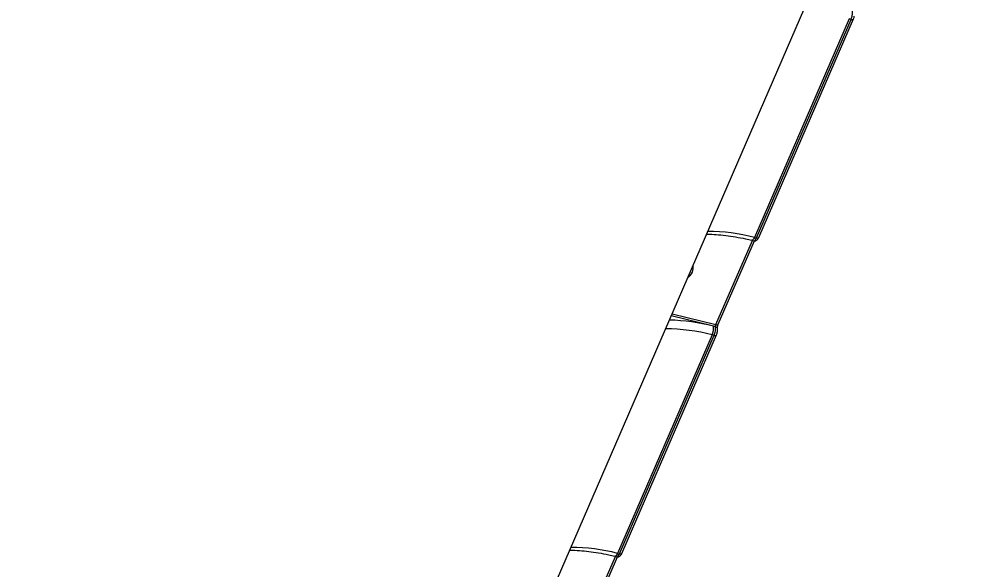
# Model space of a CAD drawing. Header units: millimetres. Extents: x -6521 to 6343, y -6174 to 4868.
# Drawn here: x -3902.6 to -3606.8, y -544.9 to -372.4 of the extents above; entities that cross this region are included whole.
import ezdxf

# ---------------------------------------------------------------- set-up
doc = ezdxf.new("R2010")
doc.units = ezdxf.units.MM
for name, color, linetype in [('DIKOM_ОБЪЕКТ', 7, 'Continuous'), ('DIKOM_РАЗМЕР_ЗОНА', 7, 'Continuous'), ('DIKOM_РАЗМЕР_ОБЪЕКТА', 7, 'Continuous')]:
    doc.layers.add(name, color=color, linetype=linetype)
doc.styles.add('style1', font='arial.ttf', dxfattribs={"width": 0.8})
doc.dimstyles.new('1-50', dxfattribs={"dimtxt": 300, "dimasz": 200, "dimexe": 100, "dimexo": 0, "dimgap": 100, "dimtad": 1, "dimtxsty": 'style1', "dimcen": 200, "dimclrd": 7, "dimclre": 7, "dimclrt": 7, "dimadec": 1, "dimazin": 2, "dimtfac": 1, "dimtmove": 0, "dimatfit": 2, "dimfxl": 0, "dimlwd": 25, "dimlwe": 18, "dimarcsym": 0})

# ---------------------------------------------------------------- blocks, each defined once
blk = doc.blocks.new('*D11')
at = {"layer": 'Defpoints', "color": 0, "transparency": 16777216}
for p in [(2818.82, 364.95), (-5102.52, -1661.02), (-5102.52, -4861.8)]:
    blk.add_point(p, dxfattribs=at)
at = {"layer": 'DIKOM_РАЗМЕР_ОБЪЕКТА', "color": 7, "lineweight": 18, "transparency": 16777216}
for p, q in [((2818.82, 364.95), (2818.82, -4961.8)), ((-5102.52, -1661.02), (-5102.52, -4961.8))]:
    blk.add_line(p, q, dxfattribs=at)
at = {"layer": 'DIKOM_РАЗМЕР_ОБЪЕКТА', "color": 7, "lineweight": 25, "transparency": 16777216}
blk.add_line((2618.82, -4861.8), (-4902.52, -4861.8), dxfattribs=at)
at = {"layer": 'DIKOM_РАЗМЕР_ОБЪЕКТА', "color": 7, "transparency": 16777216}
for points in [[(-4902.52, -4828.46), (-4902.52, -4895.13), (-5102.52, -4861.8)], [(2618.82, -4828.46), (2618.82, -4895.13), (2818.82, -4861.8)]]:
    blk.add_solid(points, dxfattribs=at)
at = {"layer": 'DIKOM_РАЗМЕР_ОБЪЕКТА', "color": 7, "transparency": 16777216, "insert": (-736, -4608.63), "char_height": 300, "attachment_point": 5, "style": 'style1'}
blk.add_mtext('7900', dxfattribs=at)
blk = doc.blocks.new('*D12')
at = {"layer": 'Defpoints', "color": 0, "transparency": 16777216}
for p in [(918.99, 3251.45), (5268.57, 3251.45), (-3684.78, -1936.75)]:
    blk.add_point(p, dxfattribs=at)
at = {"layer": 'DIKOM_РАЗМЕР_ОБЪЕКТА', "color": 7, "lineweight": 18, "transparency": 16777216}
for p, q in [((918.99, 3251.45), (5368.57, 3251.45)), ((-3684.78, -1936.75), (5368.57, -1936.75))]:
    blk.add_line(p, q, dxfattribs=at)
at = {"layer": 'DIKOM_РАЗМЕР_ОБЪЕКТА', "color": 7, "lineweight": 25, "transparency": 16777216}
blk.add_line((5268.57, -1736.75), (5268.57, 3051.45), dxfattribs=at)
at = {"layer": 'DIKOM_РАЗМЕР_ОБЪЕКТА', "color": 7, "transparency": 16777216}
for points in [[(5235.23, 3051.45), (5301.9, 3051.45), (5268.57, 3251.45)], [(5235.23, -1736.75), (5301.9, -1736.75), (5268.57, -1936.75)]]:
    blk.add_solid(points, dxfattribs=at)
at = {"layer": 'DIKOM_РАЗМЕР_ОБЪЕКТА', "color": 7, "transparency": 16777216, "insert": (5015.39, 711.25), "char_height": 300, "attachment_point": 5, "rotation": 90, "style": 'style1'}
blk.add_mtext('5150', dxfattribs=at)
blk = doc.blocks.new('*D13')
at = {"layer": 'Defpoints', "color": 0, "transparency": 16777216}
for p in [(1683.24, 4867.99), (-4359.52, -3960.36), (6242.61, -3960.36)]:
    blk.add_point(p, dxfattribs=at)
at = {"layer": 'DIKOM_РАЗМЕР_ЗОНА', "color": 7, "lineweight": 18, "transparency": 16777216}
for p, q in [((1683.24, 4867.99), (6342.61, 4867.99)), ((-4359.52, -3960.36), (6342.61, -3960.36))]:
    blk.add_line(p, q, dxfattribs=at)
at = {"layer": 'DIKOM_РАЗМЕР_ЗОНА', "color": 7, "lineweight": 25, "transparency": 16777216}
blk.add_line((6242.61, 4667.99), (6242.61, -3760.36), dxfattribs=at)
at = {"layer": 'DIKOM_РАЗМЕР_ЗОНА', "color": 7, "transparency": 16777216}
for points in [[(6209.28, 4667.99), (6275.95, 4667.99), (6242.61, 4867.99)], [(6209.28, -3760.36), (6275.95, -3760.36), (6242.61, -3960.36)]]:
    blk.add_solid(points, dxfattribs=at)
at = {"layer": 'DIKOM_РАЗМЕР_ЗОНА', "color": 7, "transparency": 16777216, "insert": (5989.44, 630.24), "char_height": 300, "attachment_point": 5, "rotation": 90, "style": 'style1'}
blk.add_mtext('8850', dxfattribs=at)
blk = doc.blocks.new('*D14')
at = {"layer": 'Defpoints', "color": 0, "transparency": 16777216}
for p in [(4318.82, 257.45), (-6520.67, -1799.21), (4318.82, -6073.51)]:
    blk.add_point(p, dxfattribs=at)
at = {"layer": 'DIKOM_РАЗМЕР_ЗОНА', "color": 7, "lineweight": 18, "transparency": 16777216}
for p, q in [((4318.82, 257.45), (4318.82, -6173.51)), ((-6520.67, -1799.21), (-6520.67, -6173.51))]:
    blk.add_line(p, q, dxfattribs=at)
at = {"layer": 'DIKOM_РАЗМЕР_ЗОНА', "color": 7, "lineweight": 25, "transparency": 16777216}
blk.add_line((-6320.67, -6073.51), (4118.82, -6073.51), dxfattribs=at)
at = {"layer": 'DIKOM_РАЗМЕР_ЗОНА', "color": 7, "transparency": 16777216}
for points in [[(-6320.67, -6040.18), (-6320.67, -6106.84), (-6520.67, -6073.51)], [(4118.82, -6040.18), (4118.82, -6106.84), (4318.82, -6073.51)]]:
    blk.add_solid(points, dxfattribs=at)
at = {"layer": 'DIKOM_РАЗМЕР_ЗОНА', "color": 7, "transparency": 16777216, "insert": (-430.65, -5820.34), "char_height": 300, "attachment_point": 5, "style": 'style1'}
blk.add_mtext('10850', dxfattribs=at)

msp = doc.modelspace()

# ---------------------------------------------------------------- linework, layer by layer
at = {"layer": 'DIKOM_ОБЪЕКТ', "color": 7, "linetype": 'Continuous', "lineweight": 15}
for p, q in [((-3759.862, -607.778), (-3643.41, -338.885)), ((-3642.522, -372.448), (-3672.188, -440.948)), ((-3671.582, -441.097), (-3641.916, -372.596)), ((-3670.835, -440.976), (-3641.169, -372.476)), ((-3641.916, -372.596), (-3642.522, -372.448)), ((-3684.253, -468.297), (-3672.821, -441.9)), ((-3683.506, -468.176), (-3672.177, -442.017)), ((-3673.005, -441.855), (-3672.379, -442.008)), ((-3672.188, -440.948), (-3671.582, -441.097)), ((-3685.039, -468.798), (-3698.268, -465.554)), ((-3697.996, -464.926), (-3684.253, -468.297)), ((-3684.397, -468.956), (-3685.039, -468.798)), ((-3685.413, -471.485), (-3715.079, -539.985)), ((-3714.473, -540.133), (-3684.807, -471.633)), ((-3713.726, -540.013), (-3684.06, -471.513)), ((-3684.807, -471.633), (-3685.413, -471.485)), ((-3727.144, -567.333), (-3715.712, -540.937)), ((-3726.396, -567.213), (-3715.067, -541.054)), ((-3715.896, -540.892), (-3715.27, -541.045)), ((-3715.079, -539.985), (-3714.473, -540.133))]:
    msp.add_line(p, q, dxfattribs=at)
at = {"layer": 'DIKOM_ОБЪЕКТ', "color": 7, "linetype": 'Continuous', "lineweight": 15, "flags": 128}
for points in [[(-3641.916, -372.596), (-3641.745, -372.63), (-3641.586, -372.643), (-3641.445, -372.636), (-3641.328, -372.608), (-3641.238, -372.561), (-3641.179, -372.497), (-3641.167, -372.471)], [(-3672.188, -440.948), (-3672.334, -441.25), (-3672.488, -441.501), (-3672.643, -441.691), (-3672.794, -441.812), (-3672.934, -441.86), (-3673.005, -441.855)], [(-3671.582, -441.097), (-3671.411, -441.13), (-3671.252, -441.143), (-3671.111, -441.136), (-3670.994, -441.108), (-3670.904, -441.061), (-3670.846, -440.997), (-3670.835, -440.976)], [(-3684.253, -468.297), (-3684.081, -468.33), (-3683.921, -468.343), (-3683.78, -468.336), (-3683.663, -468.307), (-3683.573, -468.26), (-3683.515, -468.195), (-3683.506, -468.176)], [(-3684.807, -471.633), (-3684.636, -471.667), (-3684.477, -471.68), (-3684.336, -471.673), (-3684.219, -471.645), (-3684.129, -471.598), (-3684.07, -471.533), (-3684.058, -471.508)], [(-3715.079, -539.985), (-3715.225, -540.287), (-3715.379, -540.538), (-3715.534, -540.727), (-3715.684, -540.849), (-3715.825, -540.897), (-3715.895, -540.892)], [(-3714.473, -540.133), (-3714.302, -540.167), (-3714.143, -540.18), (-3714.002, -540.173), (-3713.885, -540.145), (-3713.795, -540.098), (-3713.736, -540.034), (-3713.726, -540.013)]]:
    msp.add_lwpolyline(points, dxfattribs=at)
at = {"layer": 'DIKOM_ОБЪЕКТ', "color": 7, "linetype": 'Continuous', "lineweight": 15}
for centre, radius, start, end in [((-3686.929, -498.088), 59.01, 75.53434, 89.87636), ((-3695.938, -449.869), 4.765, 305.82613, 335.00571), ((-3694.649, -450.489), 3.335, 335.30566, 13.52093), ((-3701.044, -532.023), 65.219, 75.79391, 88.05077), ((-3700.151, -528.601), 58.987, 75.5315, 89.87932), ((-3689.536, -469.541), 4.559, 334.76368, 9.37571), ((-3684.577, -469.76), 0.824, 17.24331, 77.35662), ((-3729.82, -597.124), 59.01, 75.53429, 89.8764)]:
    msp.add_arc(centre, radius, start, end, dxfattribs=at)
for points, knots in [([(-3641.916, -372.596), (-3641.865, -372.47), (-3641.736, -372.151), (-3641.572, -371.565), (-3641.459, -370.913), (-3641.427, -370.32), (-3641.479, -370.053), (-3641.506, -369.919)], [0, 0, 0, 0, 0.1407335, 0.3554541, 0.5702736, 0.7851503, 1, 1, 1, 1]), ([(-3641.172, -372.47), (-3641.105, -372.307), (-3640.989, -372.029), (-3640.937, -371.727), (-3640.915, -371.602)], [0, 0, 0, 0, 0.5855404, 1, 1, 1, 1]), ([(-3687.179, -439.949), (-3687.09, -439.948), (-3686.116, -439.939), (-3684.14, -440.034), (-3681.202, -440.308), (-3678.125, -440.763), (-3675.377, -441.292), (-3673.65, -441.702), (-3673.005, -441.855)], [0, 0, 0, 0, 0.0214318, 0.2333912, 0.4459007, 0.6589815, 0.8725527, 1, 1, 1, 1]), ([(-3672.382, -442.007), (-3672.381, -442.008), (-3672.253, -442.069), (-3671.972, -442.043), (-3671.627, -441.943), (-3671.342, -441.75), (-3671.086, -441.462), (-3670.926, -441.196), (-3670.846, -440.998), (-3670.837, -440.973)], [0, 0, 0, 0, 0.0015572, 0.2008894, 0.3621775, 0.5189706, 0.6987715, 0.9624078, 1, 1, 1, 1]), ([(-3672.374, -441.989), (-3672.36, -441.999), (-3672.286, -442.051), (-3672.097, -441.925), (-3671.834, -441.622), (-3671.666, -441.272), (-3671.582, -441.097)], [0, 0, 0, 0, 0.0719794, 0.3813361, 0.690631, 1, 1, 1, 1]), ([(-3684.807, -471.633), (-3684.756, -471.507), (-3684.627, -471.188), (-3684.462, -470.601), (-3684.349, -469.95), (-3684.317, -469.357), (-3684.37, -469.09), (-3684.397, -468.956)], [0, 0, 0, 0, 0.1407264, 0.3554565, 0.5703116, 0.7851758, 1, 1, 1, 1]), ([(-3684.397, -468.956), (-3684.398, -468.923), (-3684.402, -468.859), (-3684.382, -468.714), (-3684.344, -468.553), (-3684.299, -468.408), (-3684.266, -468.328), (-3684.253, -468.297)], [0, 0, 0, 0, 0.2155441, 0.4307451, 0.6452782, 0.8595743, 1, 1, 1, 1]), ([(-3683.806, -470.639), (-3683.787, -470.553), (-3683.72, -470.242), (-3683.692, -469.873), (-3683.79, -469.601), (-3683.818, -469.523)], [0, 0, 0, 0, 0.2134957, 0.7744735, 1, 1, 1, 1]), ([(-3683.786, -469.532), (-3683.786, -469.533), (-3683.783, -469.543), (-3683.79, -469.506), (-3683.793, -469.419), (-3683.785, -469.242), (-3683.749, -468.982), (-3683.676, -468.657), (-3683.586, -468.366), (-3683.525, -468.228), (-3683.505, -468.183)], [0, 0, 0, 0, 0.00586, 0.0949587, 0.2005924, 0.3369641, 0.5006114, 0.6918067, 0.8976676, 1, 1, 1, 1]), ([(-3684.063, -471.506), (-3683.995, -471.344), (-3683.88, -471.066), (-3683.828, -470.764), (-3683.806, -470.639)], [0, 0, 0, 0, 0.5854491, 1, 1, 1, 1]), ([(-3730.07, -538.985), (-3729.98, -538.985), (-3729.006, -538.976), (-3727.03, -539.071), (-3724.093, -539.345), (-3721.016, -539.799), (-3718.268, -540.329), (-3716.541, -540.739), (-3715.896, -540.892)], [0, 0, 0, 0, 0.0214372, 0.2333925, 0.4459009, 0.6589858, 0.8725594, 1, 1, 1, 1]), ([(-3715.273, -541.044), (-3715.272, -541.044), (-3715.142, -541.104), (-3714.863, -541.08), (-3714.517, -540.98), (-3714.233, -540.787), (-3713.976, -540.498), (-3713.817, -540.233), (-3713.737, -540.035), (-3713.727, -540.01)], [0, 0, 0, 0, 0.0015971, 0.2009318, 0.3622162, 0.5190058, 0.6988026, 0.9624086, 1, 1, 1, 1]), ([(-3715.265, -541.026), (-3715.251, -541.035), (-3715.176, -541.087), (-3714.987, -540.962), (-3714.725, -540.659), (-3714.557, -540.309), (-3714.473, -540.133)], [0, 0, 0, 0, 0.071978, 0.381348, 0.690637, 1, 1, 1, 1])]:
    msp.add_open_spline(points, degree=3, knots=knots, dxfattribs=at)

# ---------------------------------------------------------------- dimensions: what is measured, and where the dimension line sits
at = {"layer": 'DIKOM_РАЗМЕР_ЗОНА'}
dim = msp.add_linear_dim(base=(6242.612, -3960.361), p1=(1683.243, 4867.991), p2=(-4359.523, -3960.361), angle=90, text='8850', dimstyle='1-50', dxfattribs=at)
dim.commit()
dim.dimension.update_dxf_attribs({"geometry": '*D13', "text_midpoint": (6242.612, 630.237), "dimtype": 160})
dim = msp.add_linear_dim(base=(4318.818, -6073.511), p1=(-6520.672, -1799.212), p2=(4318.818, 257.446), text='10850', dimstyle='1-50', dxfattribs=at)
dim.commit()
dim.dimension.update_dxf_attribs({"geometry": '*D14', "text_midpoint": (-430.645, -6073.511), "dimtype": 160})
at = {"layer": 'DIKOM_РАЗМЕР_ОБЪЕКТА'}
dim = msp.add_linear_dim(base=(5268.566, 3251.455), p1=(-3684.783, -1936.746), p2=(918.989, 3251.455), angle=90, text='5150', dimstyle='1-50', dxfattribs=at)
dim.commit()
dim.dimension.update_dxf_attribs({"geometry": '*D12', "text_midpoint": (5268.566, 711.247), "dimtype": 160})
dim = msp.add_linear_dim(base=(-5102.518, -4861.797), p1=(2818.818, 364.955), p2=(-5102.518, -1661.024), text='7900', dimstyle='1-50', dxfattribs=at)
dim.commit()
dim.dimension.update_dxf_attribs({"geometry": '*D11', "text_midpoint": (-736.001, -4861.797), "dimtype": 160})

doc.saveas('drawing.dxf')
